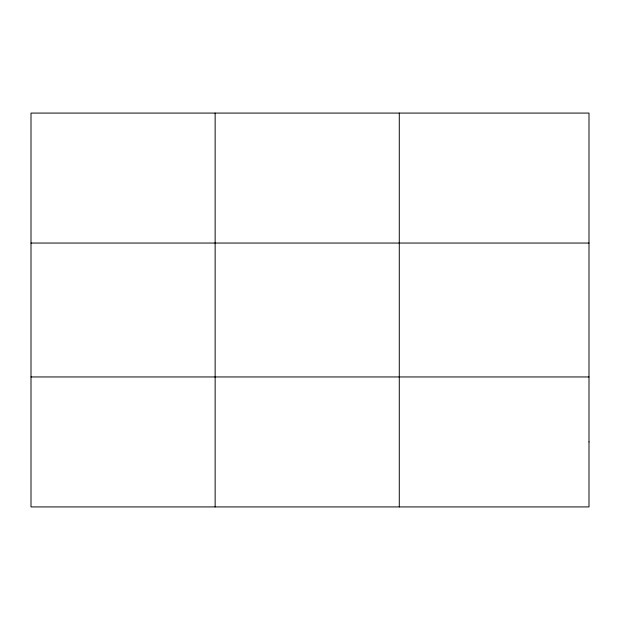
<?xml version="1.0" encoding="UTF-8"?>
<svg xmlns="http://www.w3.org/2000/svg" width="620" height="620" viewBox="0 0 620 620"><rect width="100%" height="100%" fill="white"/><g stroke="black" fill="none" stroke-linecap="round" stroke-linejoin="round"><path stroke-width="0.93" d="M215.14 506.92L215.14 113.08M399.28 506.92L399.28 113.08M31 243.048L589 243.048M31 376.952L589 376.952M589 441.936L589 506.92L31 506.92L31 113.08L589 113.08L589 441.936"/></g></svg>
